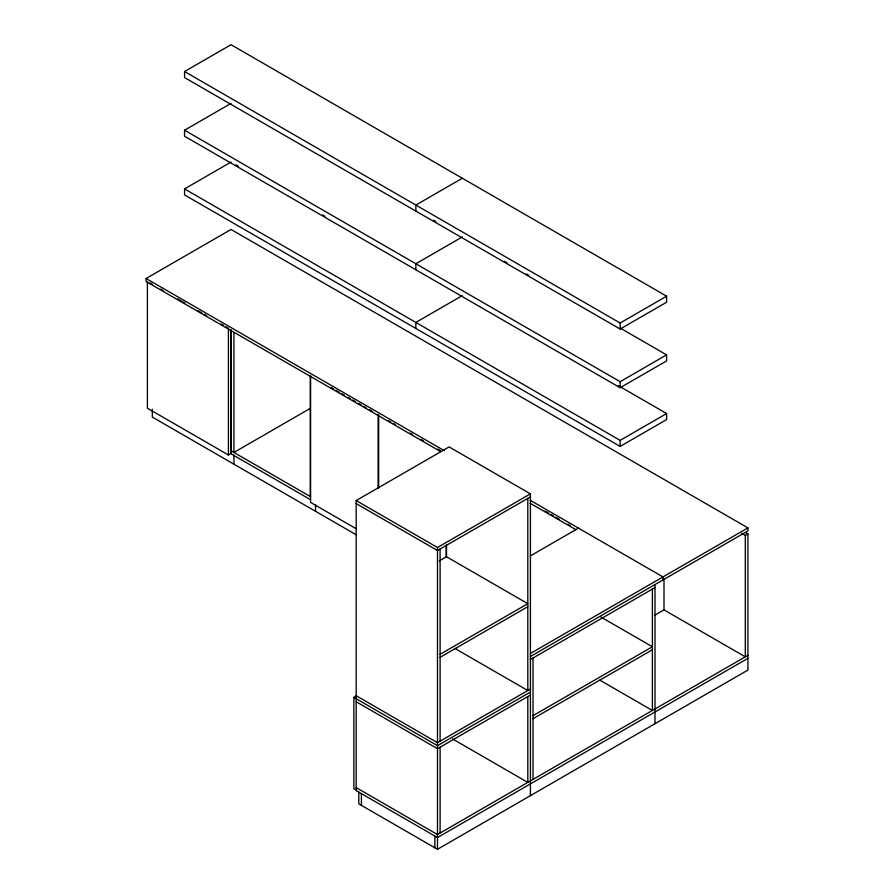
<?xml version="1.0" encoding="UTF-8"?>
<svg xmlns="http://www.w3.org/2000/svg" width="894" height="894" viewBox="0 0 894 894"><rect width="100%" height="100%" fill="white"/><g stroke="black" fill="none" stroke-linecap="round" stroke-linejoin="round"><path stroke-width="1.34" d="M184.555 71.52L231.021 44.7L666.611 296.193L666.611 302.228L620.145 329.048L184.555 77.566L184.555 71.52L620.145 323.013L666.611 296.193M620.682 328.344L666.611 354.873L666.611 360.908L620.145 387.728L184.555 136.246L184.555 130.211L231.021 103.38M618.257 385.638L666.611 413.553L666.611 419.588L620.145 446.408L184.555 194.926L184.555 188.891L231.021 162.06M440.764 451.66L146.08 281.521L146.08 278.503L231.021 229.467L747.92 527.896L747.92 530.913L530.421 656.487M462.321 178.241L415.855 205.061L415.855 211.107M462.321 236.921L415.855 263.752L415.855 269.787M462.321 295.601L415.855 322.432L415.855 328.467M147.387 281.442L147.387 408.189L228.406 454.968L231.021 453.459L231.021 329.495M310.453 408.267L233.926 452.453L233.926 332.456M747.92 658.342L437.49 837.566L356.181 790.62L356.181 500.562L449.101 446.911L530.421 493.857L530.421 795.649M184.555 130.211L620.145 381.693L666.611 354.873M184.555 188.891L620.145 440.373L666.611 413.553M356.181 500.562L437.49 547.508L530.421 493.857M530.421 496.874L437.49 550.525L356.181 503.579M439.278 560.896L446.497 556.727L527.806 603.673L440.105 654.307M530.276 555.979L578.474 528.142M356.471 790.117L353.856 788.609L353.856 697.398L356.27 696.001M440.105 657.325L527.806 606.691M530.421 653.469L747.92 527.896M530.421 659.504L655 587.581M741.718 533.372L745.305 535.439L747.92 533.93L747.92 670.075L437.49 849.3L358.796 803.862L358.796 792.129M654.542 615.34L664.22 609.753M530.421 689.017L437.49 742.668L356.181 695.722M530.421 692.034L437.49 745.685L353.856 697.398M530.421 695.051L437.49 748.703L356.181 701.756M533.025 715.669L652.385 646.764L600.969 617.084M533.025 718.698L652.385 649.782M747.92 655.313L437.49 834.549L356.181 787.603M433.411 220.226L435.814 221.623M504.629 261.35L507.043 262.747M526.387 273.91L528.801 275.307M235.837 164.842L238.251 166.239M322.578 214.918L324.98 216.314M745.529 532.556L747.92 533.93M146.08 278.503L444.385 450.732M530.131 500.238L662.979 576.932L662.979 579.949M149.801 282.828L152.226 284.225M160.685 289.12L163.099 290.516M177.615 298.887L184.868 303.077M198.177 310.754L201.798 312.855M204.223 314.252L206.637 315.649M221.153 324.03L223.567 325.416M225.981 326.813L228.406 328.21L228.406 454.968M331.082 387.493L333.496 388.89M335.909 390.276L339.519 392.365M341.933 393.762L344.346 395.148M347.967 397.238L350.37 398.635M352.784 400.02L355.197 401.417M358.818 403.507L361.221 404.893M363.634 406.289L366.048 407.686M369.669 409.765L372.072 411.162M388.331 420.549L390.745 421.934M393.148 423.331L395.561 424.728M410.033 433.076L412.447 434.473M420.884 439.345L423.298 440.731M437.758 449.09L440.172 450.475M545.027 511.01L548.637 513.1M551.05 514.497L553.464 515.883M555.878 517.28L559.488 519.369M567.925 524.242L570.338 525.627M530.131 503.255L576.027 529.751M231.311 450.945L310.509 496.673M310.509 499.69L231.311 453.962L231.311 330.948M356.404 528.868L310.587 502.417L310.587 375.659M356.505 534.958L152.315 417.073L152.315 409.251M599.773 680.099L652.385 710.473L652.385 589.09M454.867 648.418L527.806 690.526L527.806 498.383M452.476 738.913L527.806 782.406L527.806 696.56M745.305 535.439L745.305 656.822L663.996 609.887L663.996 579.189M655 584.564L655 723.727M620.145 323.013L620.145 329.048M620.145 381.693L620.145 387.728M620.145 440.373L620.145 446.408M533.025 657.995L533.025 779.389M446.497 544.725L446.497 557.253M446.207 545.888L446.207 557.029M440.105 549.017L440.105 741.16M440.105 747.194L440.105 833.04M437.49 547.508L437.49 849.3M434.875 836.058L434.875 847.791M378.687 414.972L378.687 487.409M378.106 414.637L378.106 488.459M361.411 793.637L361.411 805.371M315.526 504.775L315.526 511.301M310.296 376.553L310.296 496.55M233.926 455.057L233.926 464.187"/></g></svg>
